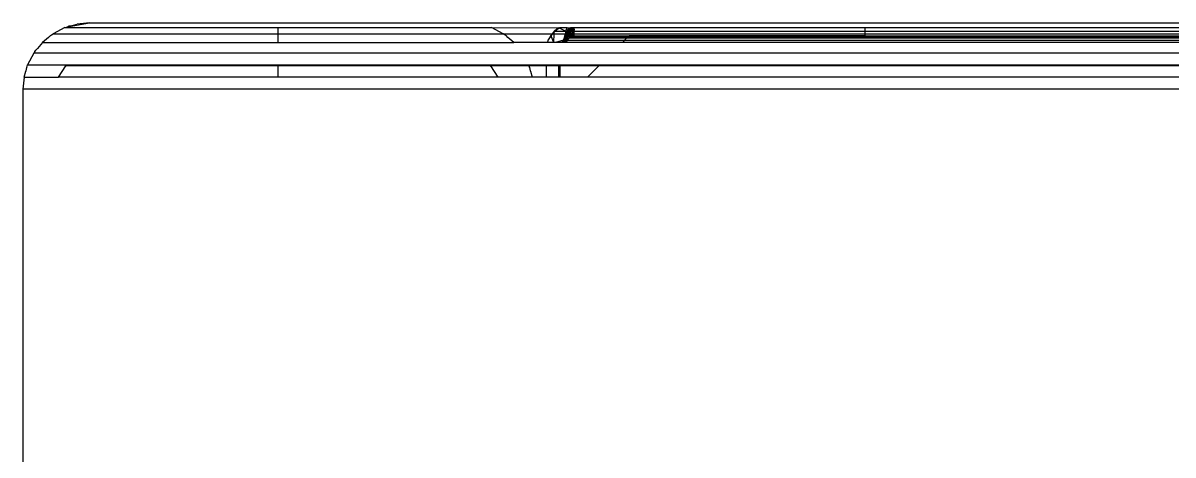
# Model space of a CAD drawing. Header units: inches. Extents: x 17 to 4615, y 5 to 3256.
# Drawn here: x 695.7 to 785.9, y 2608.1 to 2642 of the extents above; entities that cross this region are included whole.
import ezdxf

# ---------------------------------------------------------------- set-up
doc = ezdxf.new("R2010")
doc.units = ezdxf.units.IN
doc.header["$MEASUREMENT"] = 0

msp = doc.modelspace()

# ---------------------------------------------------------------- linework, layer by layer
for p, q in [((699.225, 2641.647), (700.932, 2641.952)), ((699.498, 2641.725), (699.986, 2641.865)), ((700.932, 2641.952), (699.986, 2641.865)), ((700.932, 2641.952), (1690.532, 2641.952)), ((697.876, 2640.959), (697.738, 2640.821)), ((697.876, 2640.959), (697.975, 2641.013)), ((697.975, 2641.013), (698.087, 2641.105)), ((699.018, 2641.587), (698.087, 2641.105)), ((698.087, 2641.105), (733.378, 2641.105)), ((699.018, 2641.587), (699.225, 2641.647)), ((699.018, 2641.587), (732.447, 2641.587)), ((699.326, 2641.698), (699.225, 2641.647)), ((699.498, 2641.725), (699.326, 2641.698)), ((715.732, 2640.429), (715.732, 2641.587)), ((733.378, 2641.105), (732.447, 2641.587)), ((732.447, 2641.587), (737.71, 2641.582)), ((733.49, 2641.013), (733.378, 2641.105)), ((733.378, 2641.105), (737.21, 2641.105)), ((733.49, 2641.013), (733.589, 2640.959)), ((733.727, 2640.821), (733.589, 2640.959)), ((737.103, 2640.975), (736.9, 2640.594)), ((736.9, 2640.594), (737.124, 2640.929)), ((737.21, 2641.105), (737.103, 2640.975)), ((737.124, 2640.929), (737.103, 2640.975)), ((737.124, 2640.929), (737.241, 2641.105)), ((737.35, 2640.429), (737.124, 2640.929)), ((737.21, 2641.105), (737.241, 2641.105)), ((737.241, 2641.105), (737.377, 2641.308)), ((737.241, 2641.105), (737.371, 2641.105)), ((737.35, 2640.429), (737.371, 2641.105)), ((737.371, 2641.105), (737.377, 2641.308)), ((737.371, 2641.105), (738.222, 2641.105)), ((737.71, 2641.582), (737.377, 2641.308)), ((737.377, 2641.308), (737.756, 2641.561)), ((737.377, 2641.308), (738.282, 2641.323)), ((737.71, 2641.582), (737.756, 2641.561)), ((737.756, 2641.561), (737.795, 2641.587)), ((737.756, 2641.561), (738.282, 2641.323)), ((737.795, 2641.587), (738.382, 2641.587)), ((738.222, 2641.105), (738.084, 2640.601)), ((738.084, 2640.601), (738.245, 2640.975)), ((738.19, 2640.672), (738.245, 2640.975)), ((738.282, 2641.323), (738.222, 2641.105)), ((738.222, 2641.105), (738.299, 2641.105)), ((738.245, 2640.975), (738.266, 2640.75)), ((738.245, 2640.975), (738.272, 2640.975)), ((738.272, 2640.975), (738.266, 2640.75)), ((738.274, 2641.045), (738.272, 2640.975)), ((738.272, 2640.975), (738.33, 2640.975)), ((738.299, 2641.105), (738.274, 2641.045)), ((738.282, 2641.323), (738.382, 2641.587)), ((738.372, 2641.238), (738.282, 2641.323)), ((738.282, 2641.323), (738.299, 2641.105)), ((738.298, 2640.767), (738.33, 2640.975)), ((738.299, 2641.105), (738.372, 2641.238)), ((738.299, 2641.105), (738.351, 2641.105)), ((738.33, 2640.975), (738.351, 2641.105)), ((738.33, 2640.975), (738.382, 2640.975)), ((738.351, 2641.105), (738.372, 2641.238)), ((738.382, 2640.975), (738.351, 2641.105)), ((738.351, 2641.105), (738.453, 2641.105)), ((738.372, 2641.238), (738.382, 2641.308)), ((738.46, 2641.154), (738.372, 2641.238)), ((738.382, 2641.587), (738.52, 2641.582)), ((738.382, 2641.308), (738.52, 2641.582)), ((738.382, 2641.308), (738.482, 2641.308)), ((738.382, 2640.8), (738.382, 2640.975)), ((738.382, 2640.975), (738.435, 2640.975)), ((738.413, 2640.821), (738.435, 2640.975)), ((738.435, 2640.975), (738.453, 2641.105)), ((738.435, 2640.975), (738.52, 2640.975)), ((738.453, 2641.105), (738.46, 2641.154)), ((738.453, 2641.105), (738.513, 2641.105)), ((738.46, 2641.154), (738.482, 2641.308)), ((738.513, 2641.105), (738.46, 2641.154)), ((738.482, 2641.308), (738.52, 2641.582)), ((738.482, 2641.308), (738.52, 2641.308)), ((738.52, 2641.308), (738.513, 2641.105)), ((738.513, 2641.105), (738.52, 2640.975)), ((738.561, 2641.059), (738.513, 2641.105)), ((738.513, 2641.105), (738.567, 2641.105)), ((738.52, 2641.582), (738.631, 2641.587)), ((738.52, 2641.582), (738.52, 2641.308)), ((738.52, 2641.308), (738.594, 2641.308)), ((738.52, 2640.975), (738.52, 2640.87)), ((738.52, 2640.87), (738.55, 2640.975)), ((738.52, 2640.975), (738.55, 2640.975)), ((738.55, 2640.975), (738.561, 2641.059)), ((738.55, 2640.975), (738.65, 2640.975)), ((738.561, 2641.059), (738.567, 2641.105)), ((738.65, 2640.975), (738.561, 2641.059)), ((738.567, 2641.105), (738.594, 2641.308)), ((738.567, 2641.105), (738.657, 2641.105)), ((738.594, 2641.308), (738.631, 2641.587)), ((738.594, 2641.308), (738.657, 2641.308)), ((738.631, 2641.587), (738.657, 2641.587)), ((738.65, 2640.975), (738.689, 2641.105)), ((738.65, 2640.975), (738.657, 2641.105)), ((738.65, 2640.975), (738.67, 2640.956)), ((738.698, 2640.929), (738.65, 2640.975)), ((738.657, 2641.308), (738.657, 2641.587)), ((738.657, 2641.587), (738.753, 2641.587)), ((738.657, 2641.105), (738.657, 2641.308)), ((738.657, 2641.308), (738.716, 2641.308)), ((738.657, 2641.105), (738.689, 2641.105)), ((738.795, 2640.929), (738.657, 2640.861)), ((738.662, 2640.899), (738.67, 2640.956)), ((738.662, 2640.899), (738.698, 2640.929)), ((738.67, 2640.956), (738.719, 2640.975)), ((738.689, 2641.105), (738.716, 2641.308)), ((738.689, 2641.105), (738.777, 2641.105)), ((738.698, 2640.929), (738.719, 2640.975)), ((738.698, 2640.929), (738.795, 2640.929)), ((738.716, 2641.308), (738.753, 2641.587)), ((738.716, 2641.308), (738.801, 2641.308)), ((738.719, 2640.975), (738.777, 2641.105)), ((738.719, 2640.975), (738.796, 2640.975)), ((738.753, 2641.587), (738.806, 2641.587)), ((738.777, 2641.105), (738.799, 2641.153)), ((738.777, 2641.105), (738.796, 2640.975)), ((738.777, 2641.105), (738.841, 2641.105)), ((738.796, 2640.975), (738.795, 2640.929)), ((738.932, 2640.952), (738.795, 2640.929)), ((738.841, 2641.105), (738.796, 2640.975)), ((738.796, 2640.975), (738.932, 2640.952)), ((738.799, 2641.153), (738.868, 2641.308)), ((738.801, 2641.308), (738.799, 2641.153)), ((738.806, 2641.587), (738.801, 2641.308)), ((738.801, 2641.308), (738.868, 2641.308)), ((738.806, 2641.587), (738.932, 2641.452)), ((738.806, 2641.587), (738.892, 2641.587)), ((738.894, 2641.308), (738.841, 2641.105)), ((738.841, 2641.105), (738.932, 2641.105)), ((738.868, 2641.308), (738.894, 2641.308)), ((738.868, 2641.308), (738.932, 2641.308)), ((738.932, 2641.452), (738.892, 2641.587)), ((738.892, 2641.587), (738.932, 2641.587)), ((738.932, 2641.452), (738.894, 2641.308)), ((738.932, 2641.452), (738.932, 2641.587)), ((738.932, 2641.587), (761.732, 2641.587)), ((738.932, 2641.308), (738.932, 2641.452)), ((738.932, 2641.105), (738.932, 2641.308)), ((738.932, 2641.308), (761.732, 2641.308)), ((738.932, 2640.952), (738.932, 2641.105)), ((738.932, 2641.105), (761.732, 2641.105)), ((743.21, 2640.929), (738.932, 2640.952)), ((743.21, 2640.929), (743.141, 2640.861)), ((743.232, 2640.952), (743.21, 2640.929)), ((761.732, 2640.952), (743.232, 2640.952)), ((761.732, 2641.308), (761.732, 2641.587)), ((761.732, 2641.587), (1630.732, 2641.587)), ((761.732, 2641.105), (761.732, 2641.308)), ((761.732, 2641.308), (1630.732, 2641.308)), ((761.732, 2640.952), (761.732, 2641.105)), ((761.732, 2641.105), (1630.732, 2641.105)), ((761.732, 2640.952), (1630.732, 2640.952)), ((697.255, 2640.429), (696.863, 2639.947)), ((697.738, 2640.821), (697.255, 2640.429)), ((697.255, 2640.429), (734.209, 2640.429)), ((734.209, 2640.429), (733.727, 2640.821)), ((736.867, 2640.429), (734.209, 2640.429)), ((736.867, 2640.429), (736.9, 2640.594)), ((737.35, 2640.429), (736.867, 2640.429)), ((737.458, 2640.429), (737.35, 2640.429)), ((738.084, 2640.601), (737.458, 2640.429)), ((737.969, 2640.429), (737.458, 2640.429)), ((738.084, 2640.601), (737.969, 2640.429)), ((738.07, 2640.429), (737.969, 2640.429)), ((738.07, 2640.429), (738.084, 2640.601)), ((738.107, 2640.429), (738.07, 2640.429)), ((738.084, 2640.601), (738.19, 2640.672)), ((738.107, 2640.429), (738.084, 2640.601)), ((738.178, 2640.601), (738.084, 2640.601)), ((738.147, 2640.429), (738.107, 2640.429)), ((738.147, 2640.429), (738.178, 2640.601)), ((738.245, 2640.429), (738.147, 2640.429)), ((738.178, 2640.601), (738.19, 2640.672)), ((738.245, 2640.601), (738.178, 2640.601)), ((738.19, 2640.672), (738.245, 2640.708)), ((738.245, 2640.708), (738.266, 2640.75)), ((738.245, 2640.708), (738.245, 2640.601)), ((738.382, 2640.601), (738.245, 2640.429)), ((738.245, 2640.601), (738.245, 2640.429)), ((738.272, 2640.601), (738.245, 2640.601)), ((738.245, 2640.429), (738.272, 2640.601)), ((742.709, 2640.429), (738.245, 2640.429)), ((738.266, 2640.75), (738.298, 2640.767)), ((738.298, 2640.767), (738.272, 2640.601)), ((738.382, 2640.601), (738.272, 2640.601)), ((738.298, 2640.767), (738.382, 2640.8)), ((738.382, 2640.8), (738.413, 2640.821)), ((738.382, 2640.601), (738.413, 2640.821)), ((738.382, 2640.601), (738.382, 2640.8)), ((738.52, 2640.75), (738.382, 2640.601)), ((738.382, 2640.601), (742.881, 2640.601)), ((738.413, 2640.821), (738.473, 2640.861)), ((738.473, 2640.861), (738.52, 2640.87)), ((738.52, 2640.87), (738.662, 2640.899)), ((738.52, 2640.87), (738.52, 2640.75)), ((738.657, 2640.861), (738.52, 2640.75)), ((743.03, 2640.75), (738.52, 2640.75)), ((738.657, 2640.861), (738.662, 2640.899)), ((738.657, 2640.861), (743.141, 2640.861)), ((742.881, 2640.601), (742.709, 2640.429)), ((1649.755, 2640.429), (742.709, 2640.429)), ((743.03, 2640.75), (742.881, 2640.601)), ((742.881, 2640.601), (1649.59, 2640.594)), ((743.141, 2640.861), (743.03, 2640.75)), ((1649.435, 2640.75), (743.03, 2640.75)), ((743.141, 2640.861), (1649.324, 2640.861)), ((696.58, 2639.598), (696.098, 2638.666)), ((696.671, 2639.71), (696.58, 2639.598)), ((1694.885, 2639.598), (696.58, 2639.598)), ((696.671, 2639.71), (696.726, 2639.809)), ((696.863, 2639.947), (696.726, 2639.809)), ((695.987, 2638.359), (695.96, 2638.187)), ((696.038, 2638.459), (695.987, 2638.359)), ((696.038, 2638.459), (696.098, 2638.666)), ((696.098, 2638.666), (699.209, 2638.666)), ((698.515, 2637.709), (699.094, 2638.591)), ((699.094, 2638.591), (699.209, 2638.666)), ((732.371, 2638.591), (699.094, 2638.591)), ((699.209, 2638.666), (732.256, 2638.666)), ((715.732, 2637.699), (715.732, 2638.666)), ((732.256, 2638.666), (732.371, 2638.591)), ((732.256, 2638.666), (735.367, 2638.666)), ((732.371, 2638.591), (732.95, 2637.709)), ((735.389, 2638.591), (732.371, 2638.591)), ((735.367, 2638.666), (735.389, 2638.591)), ((735.367, 2638.666), (736.732, 2638.666)), ((736.732, 2638.591), (735.389, 2638.591)), ((735.389, 2638.591), (735.427, 2638.46)), ((735.478, 2638.359), (735.427, 2638.46)), ((735.505, 2638.187), (735.478, 2638.359)), ((736.732, 2638.666), (736.732, 2638.591)), ((736.732, 2638.666), (737.732, 2638.666)), ((736.732, 2638.591), (736.732, 2637.699)), ((737.732, 2638.591), (736.732, 2638.591)), ((737.732, 2638.591), (737.732, 2638.666)), ((737.732, 2638.666), (737.832, 2638.666)), ((737.732, 2637.699), (737.732, 2638.591)), ((737.832, 2638.591), (737.732, 2638.591)), ((737.832, 2638.591), (737.832, 2638.666)), ((737.832, 2638.666), (740.946, 2638.666)), ((737.832, 2637.699), (737.832, 2638.591)), ((740.871, 2638.591), (737.832, 2638.591)), ((740.871, 2638.591), (739.979, 2637.699)), ((740.946, 2638.666), (740.871, 2638.591)), ((1651.594, 2638.591), (740.871, 2638.591)), ((740.946, 2638.666), (1651.518, 2638.666)), ((695.819, 2637.699), (695.732, 2636.752)), ((695.819, 2637.699), (695.96, 2638.187)), ((695.819, 2637.699), (698.515, 2637.709)), ((732.95, 2637.709), (698.515, 2637.709)), ((735.646, 2637.699), (732.95, 2637.709)), ((735.505, 2638.187), (735.646, 2637.699)), ((736.732, 2637.699), (735.646, 2637.699)), ((737.732, 2637.699), (736.732, 2637.699)), ((737.832, 2637.699), (737.732, 2637.699)), ((739.979, 2637.699), (737.832, 2637.699)), ((1652.486, 2637.699), (739.979, 2637.699)), ((1695.732, 2636.752), (695.732, 2636.752)), ((695.732, 2636.752), (695.732, 2607.152))]:
    msp.add_line(p, q)

doc.saveas('drawing.dxf')
